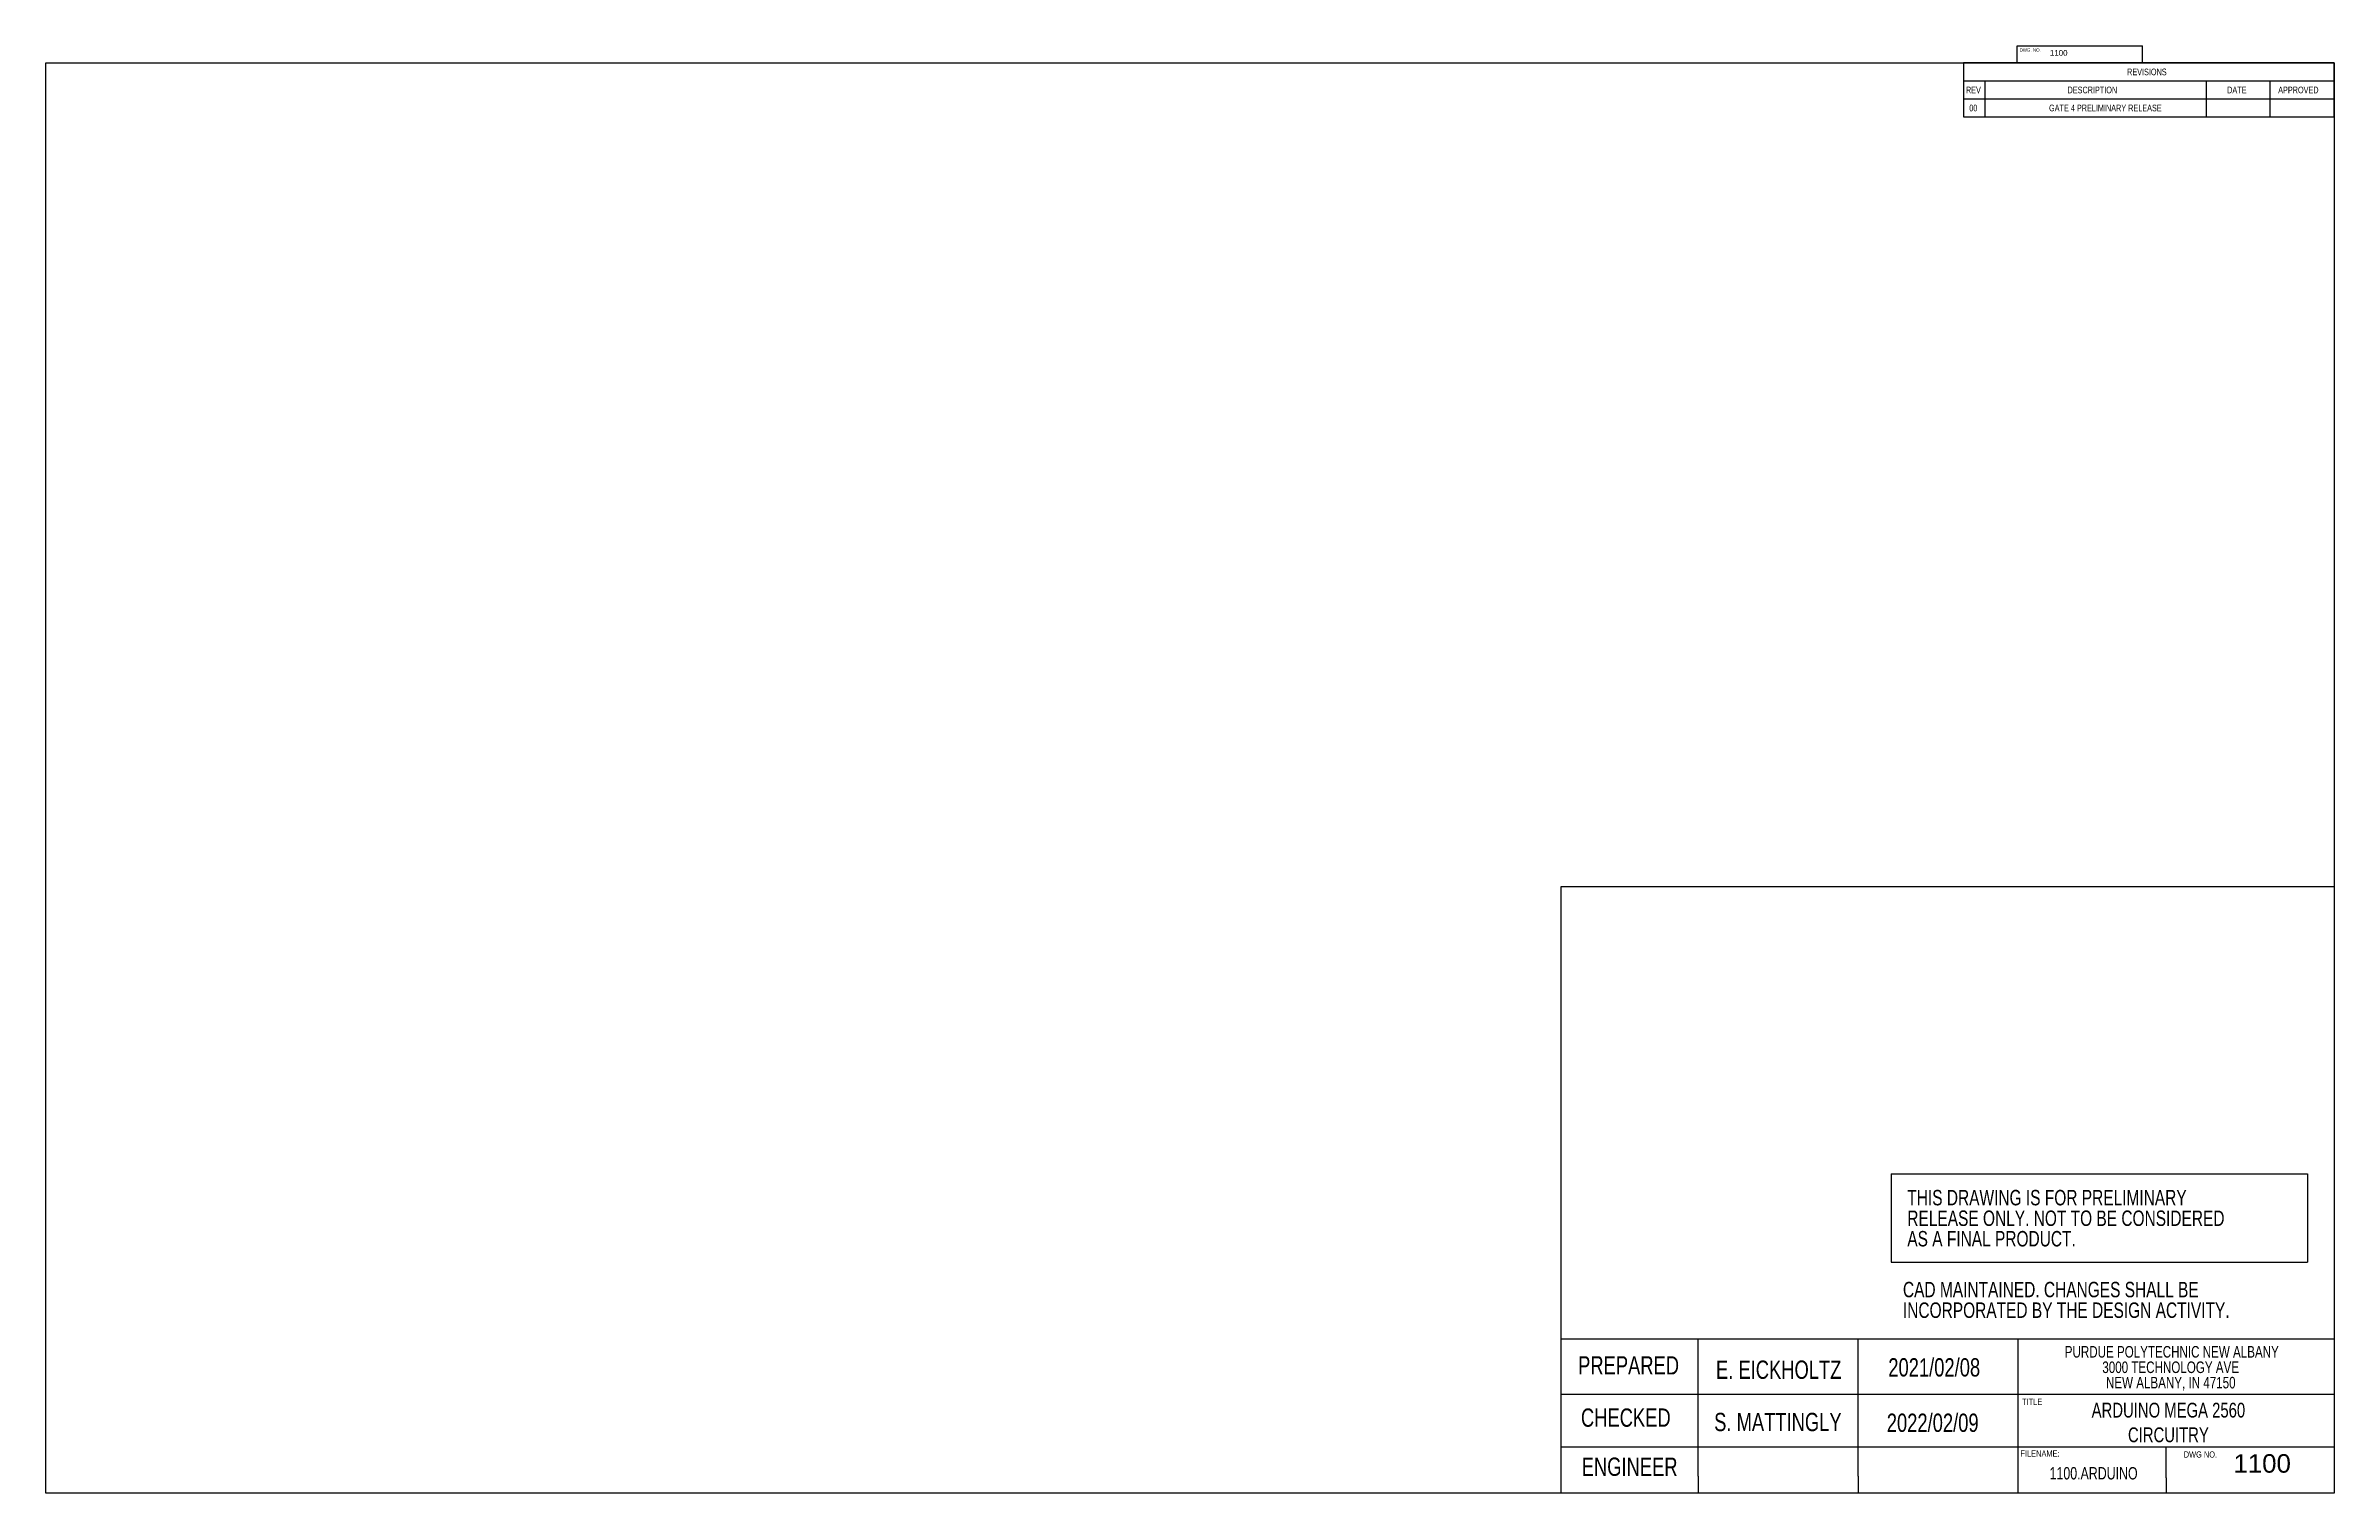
# Model space of a CAD drawing. Header units: inches. Extents: x 2.5 to 50.5, y 2.5 to 32.9.
import ezdxf

# ---------------------------------------------------------------- set-up
doc = ezdxf.new("R2010")
doc.units = ezdxf.units.IN
doc.header["$MEASUREMENT"] = 0
doc.layers.add('SLD-0', color=7, linetype='Continuous')
doc.styles.add('SLDTEXTSTYLE0', font='TXT', dxfattribs={"width": 0.75})
doc.styles.get("Standard").update_dxf_attribs({"font": 'arial.ttf'})

# ---------------------------------------------------------------- blocks, each defined once
blk = doc.blocks.new('SW_TABLEANNOTATION_0')
at = {"color": 0, "linetype": 'Continuous', "lineweight": 25}
for p, q in [((0, 0), (0, -0.338)), ((0, 0), (0.4, 0)), ((0, 0), (0, -1.015)), ((6.955, 0), (0, 0)), ((0.4, 0), (4.55, 0)), ((4.55, 0), (5.75, 0)), ((5.75, 0), (6.955, 0)), ((6.955, 0), (6.955, -0.338)), ((6.955, -1.015), (6.955, 0)), ((0, -0.338), (0, -0.677)), ((0, -0.338), (0.4, -0.338)), ((0.4, -0.338), (0.4, -0.677)), ((0.4, -0.338), (4.55, -0.338)), ((4.55, -0.338), (4.55, -0.677)), ((4.55, -0.338), (5.75, -0.338)), ((5.75, -0.338), (5.75, -0.677)), ((5.75, -0.338), (6.955, -0.338)), ((6.955, -0.338), (6.955, -0.677)), ((0, -0.677), (0.4, -0.677)), ((0, -0.677), (0, -1.015)), ((0, -0.677), (6.955, -0.677)), ((0.4, -0.677), (4.55, -0.677)), ((0.4, -0.677), (0.4, -1.015)), ((4.55, -0.677), (5.75, -0.677)), ((4.55, -0.677), (4.55, -1.015)), ((5.75, -0.677), (6.955, -0.677)), ((5.75, -0.677), (5.75, -1.015)), ((6.955, -0.677), (6.955, -1.015)), ((0, -1.015), (0.4, -1.015)), ((0, -1.015), (6.955, -1.015)), ((0.4, -1.015), (4.55, -1.015)), ((4.55, -1.015), (5.75, -1.015)), ((5.75, -1.015), (6.955, -1.015))]:
    blk.add_line(p, q, dxfattribs=at)
at = {"color": 0, "linetype": 'Continuous', "lineweight": 18, "char_height": 0.125, "attachment_point": 1, "style": 'SLDTEXTSTYLE0'}
for s, insert in [('REVISIONS', (3.069, -0.107)), ('REV', (0.046, -0.446)), ('00', (0.108, -0.784)), ('GATE 4 PRELIMINARY RELEASE', (1.605, -0.784)), ('DESCRIPTION', (1.952, -0.446)), ('DATE', (4.946, -0.446)), ('APPROVED', (5.904, -0.446))]:
    blk.add_mtext(s, dxfattribs=dict(at, insert=insert))
blk = doc.blocks.new('SW_NOTE_0')
at = {"layer": 'SLD-0', "color": 0, "char_height": 0.125, "attachment_point": 1, "style": 'SLDTEXTSTYLE0'}
for s, insert in [('CAD MAINTAINED. CHANGES SHALL BE', (0, 0.161)), ('INCORPORATED BY THE DESIGN ACTIVITY.', (0, -0.006))]:
    blk.add_mtext(s, dxfattribs=dict(at, insert=insert))
blk = doc.blocks.new('CAD_MAINTAINED_D-SIZE')
at = {"layer": 'SLD-0', "color": 7}
blk.add_blockref('SW_NOTE_0', (-3.495, 0.302), dxfattribs=at)
blk = doc.blocks.new('SW_NOTE_0_5')
at = {"layer": 'SLD-0', "color": 0, "char_height": 0.125, "attachment_point": 1, "style": 'SLDTEXTSTYLE0'}
for s, insert in [('THIS DRAWING IS FOR PRELIMINARY', (0, 0.161)), ('AS A FINAL PRODUCT.', (0, -0.172)), ('RELEASE ONLY. NOT TO BE CONSIDERED', (0, -0.006))]:
    blk.add_mtext(s, dxfattribs=dict(at, insert=insert))
blk = doc.blocks.new('PRELIMINARY_RELEASE_D-SIZE')
at = {"layer": 'SLD-0', "lineweight": 25}
for p, q in [((13.172, 2.793), (16.546, 2.793)), ((13.172, 2.793), (13.172, 2.078)), ((16.546, 2.793), (16.546, 2.078)), ((13.172, 2.078), (16.546, 2.078))]:
    blk.add_line(p, q, dxfattribs=at)
at = {"layer": 'SLD-0', "color": 7}
blk.add_blockref('SW_NOTE_0_5', (13.302, 2.502), dxfattribs=at)
blk = doc.blocks.new('SW_NOTE_0_8')
at = {"layer": 'SLD-0', "color": 0, "char_height": 0.125, "attachment_point": 2, "style": 'SLDTEXTSTYLE0'}
for s, insert in [('PURDUE POLYTECHNIC NEW ALBANY', (1.434, 0.161)), ('3000 TECHNOLOGY AVE', (1.422, -0.006)), ('NEW ALBANY, IN 47150', (1.423, -0.172))]:
    blk.add_mtext(s, dxfattribs=dict(at, insert=insert))

msp = doc.modelspace()

# ---------------------------------------------------------------- linework, layer by layer
for p, q in [((2.5, 24.5), (2.5, 32.5)), ((2.5, 32.5), (50.5, 32.5)), ((50.5, 32.5), (50.5, 2.5)), ((2.5, 2.5), (2.5, 24.5)), ((50.5, 15.217), (34.278, 15.217)), ((34.278, 15.217), (34.278, 5.735)), ((34.278, 5.735), (34.278, 2.5)), ((40.638, 5.735), (50.5, 5.735)), ((36.5, 2.5), (2.5, 2.5)), ((50.5, 2.5), (36.5, 2.5)), ((37.156, 2.857), (37.156, 2.5)), ((40.515, 2.857), (40.515, 2.5)), ((46.972, 2.824), (46.972, 2.5)), ((50.5, 2.5), (50.5, 2.5))]:
    msp.add_line(p, q)
at = {"layer": 'SLD-0', "color": 7, "linetype": 'Continuous', "lineweight": 25}
for p, q in [((43.853, 32.5), (43.853, 32.858)), ((43.853, 32.858), (46.481, 32.858)), ((46.481, 32.5), (46.481, 32.858)), ((34.278, 5.735), (43.874, 5.735)), ((34.278, 5.735), (43.874, 5.735)), ((37.156, 2.857), (37.156, 5.735)), ((40.515, 2.857), (40.515, 5.735)), ((43.874, 2.5), (43.874, 5.735)), ((34.278, 4.581), (43.874, 4.581)), ((43.874, 4.581), (50.5, 4.581)), ((34.278, 3.471), (43.874, 3.471)), ((43.874, 3.471), (50.5, 3.471)), ((46.972, 2.824), (46.972, 3.471))]:
    msp.add_line(p, q, dxfattribs=at)

# ---------------------------------------------------------------- block references
at = {"color": 7, "linetype": 'Continuous', "lineweight": 18, "xscale": 1.118033988749895, "yscale": 1.118033988749895, "zscale": 1.118033988749895}
msp.add_blockref('SW_TABLEANNOTATION_0', (42.724, 32.5), dxfattribs=at)
at = {"color": 7, "linetype": 'Continuous', "xscale": 2.588277237584212, "yscale": 2.588277237584212, "zscale": 2.588277237584212}
for name, p in [('PRELIMINARY_RELEASE_D-SIZE', (7.116, 1.969)), ('CAD_MAINTAINED_D-SIZE', (50.5, 5.735))]:
    msp.add_blockref(name, p, dxfattribs=at)
at = {"layer": 'SLD-0', "xscale": 1.941207928188159, "yscale": 1.941207928188159, "zscale": 1.552966342550527}
msp.add_blockref('SW_NOTE_0_8', (44.309, 5.275), dxfattribs=at)

# ---------------------------------------------------------------- texts
at = {"attachment_point": 1}
for width, gutter_width, insert, char_height in [(1.61993, 0.534, (44.535, 32.769), 0.1195), (1.89499, 0.625, (48.385, 3.319), 0.3882)]:
    msp.add_mtext_dynamic_manual_height_columns('1100', width=width, gutter_width=gutter_width, heights=[0], dxfattribs=dict(at, insert=insert, char_height=char_height))
at = {"layer": 'SLD-0', "style": 'SLDTEXTSTYLE0'}
for s, insert, char_height, attachment_point in [('DWG. NO.', (44.123, 32.807), 0.0746, 2), ('PREPARED', (35.699, 5.374), 0.3838, 2), ('TITLE', (44.164, 4.483), 0.1294, 2), ('ARDUINO MEGA 2560 \\PCIRCUITRY', (47.022, 4.398), 0.31059, 2), ('CHECKED', (35.641, 4.278), 0.3838, 2), ('S. MATTINGLY', (38.831, 4.186), 0.38384, 2), ('2022/02/09', (42.078, 4.17), 0.3838, 2), ('FILENAME:', (44.329, 3.397), 0.1294, 2), ('DWG NO.', (47.344, 3.377), 0.1294, 1), ('ENGINEER', (35.721, 3.248), 0.3838, 2), ('1100.ARDUINO', (45.453, 3.048), 0.25883, 2)]:
    msp.add_mtext(s, dxfattribs=dict(at, insert=insert, char_height=char_height, attachment_point=attachment_point))
at = {"layer": 'SLD-0', "attachment_point": 2, "style": 'SLDTEXTSTYLE0'}
for s, insert, char_height, width in [('E. EICKHOLTZ', (38.848, 5.283), 0.38384, 3.43191), ('2021/02/08', (42.11, 5.332), 0.3838, 2.44698)]:
    msp.add_mtext(s, dxfattribs=dict(at, insert=insert, char_height=char_height, width=width))

doc.saveas('drawing.dxf')
